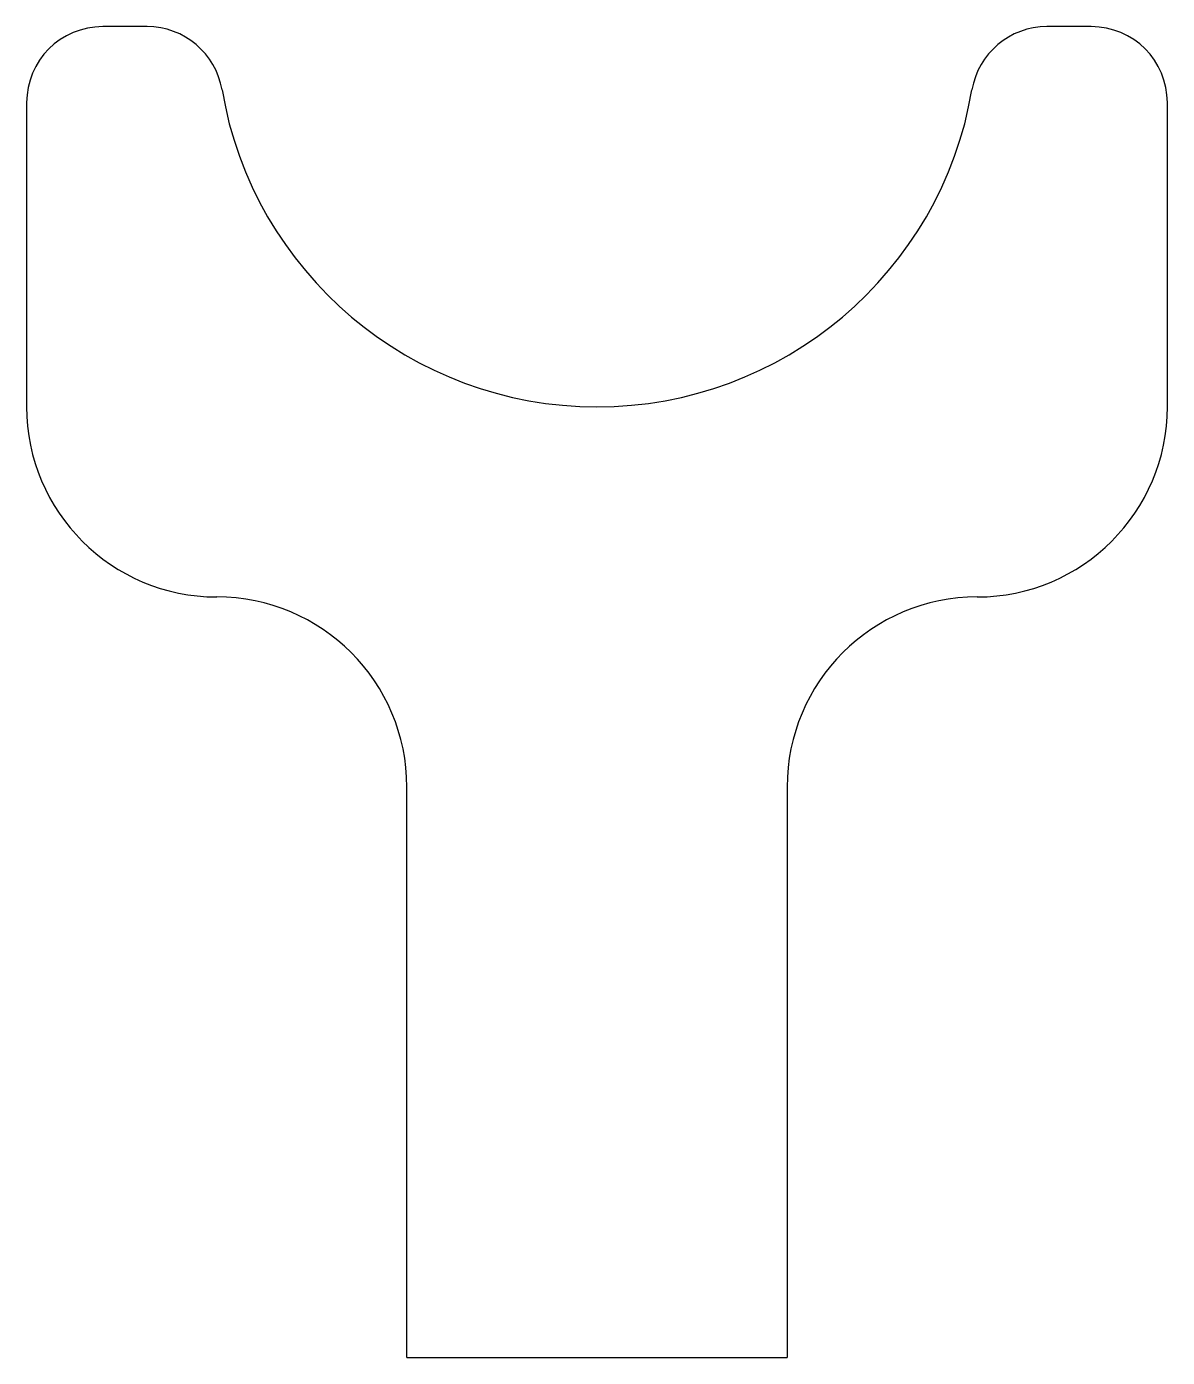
# Model space of a CAD drawing. Extents: x 0 to 30, y 0 to 35.
import ezdxf

# ---------------------------------------------------------------- set-up
doc = ezdxf.new("R2010")
doc.units = 0
doc.layers.get('0').update_dxf_attribs({"linetype": 'CONTINUOUS'})

msp = doc.modelspace()

# ---------------------------------------------------------------- linework, layer by layer
at = {"color": 7, "linetype": 'CONTINUOUS'}
for p, q in [((3.168, 35), (2, 35)), ((28, 35), (26.832, 35)), ((0, 33), (0, 25)), ((30, 25), (30, 33)), ((10, 0), (10, 15)), ((20, 15), (20, 0)), ((10, 0), (20, 0))]:
    msp.add_line(p, q, dxfattribs=at)
for centre, radius, start, end in [((28, 33), 2, 0, 90), ((2, 33), 2, 90, 180), ((3.168, 33), 2, 9.5941, 90), ((26.832, 33), 2, 90, 170.4059), ((15, 35), 10, 189.5941, 350.4059), ((5, 25), 5, 180, 270), ((25, 25), 5, 270, 0), ((5, 15), 5, 0, 90), ((25, 15), 5, 90, 180)]:
    msp.add_arc(centre, radius, start, end, dxfattribs=at)

doc.saveas('drawing.dxf')
